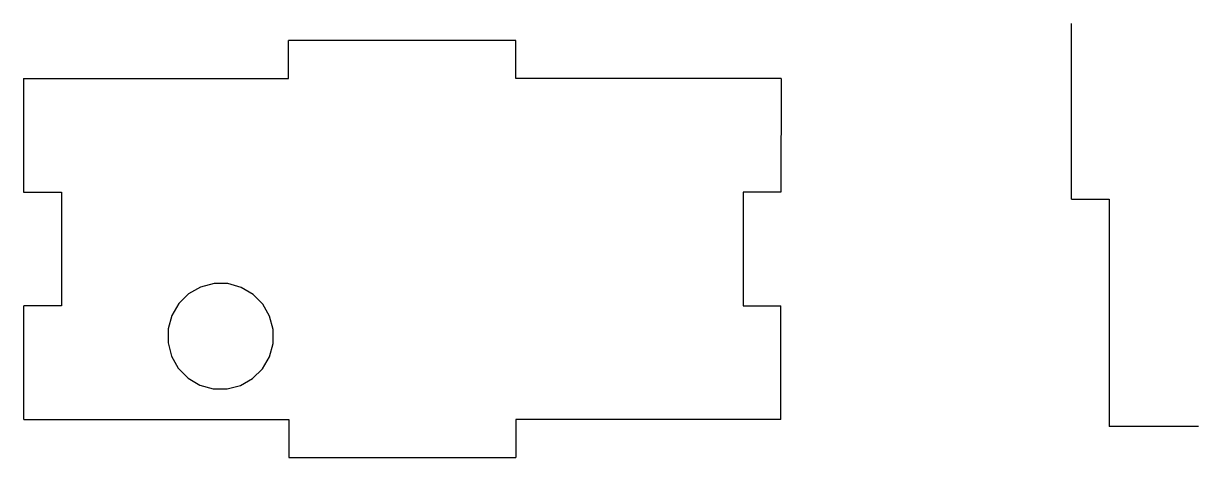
# Model space of a CAD drawing. Extents: x -77 to 107, y -4 to 64.
import ezdxf

# ---------------------------------------------------------------- set-up
doc = ezdxf.new("R2010")
doc.units = 0
doc.layers.get('0').update_dxf_attribs({"linetype": 'CONTINUOUS'})

msp = doc.modelspace()

# ---------------------------------------------------------------- linework, layer by layer
for p, q in [((86.86, 36.57), (86.88, 63.95)), ((-35.28, 55.4), (-35.28, 61.31)), ((0.18, 61.31), (-35.28, 61.31)), ((0.18, 55.4), (0.18, 61.31)), ((-76.65, 55.4), (-35.28, 55.4)), ((-76.65, 55.4), (-76.64, 37.66)), ((41.56, 55.4), (0.18, 55.4)), ((41.56, 55.4), (41.55, 37.66)), ((-76.64, 37.66), (-70.73, 37.66)), ((-70.73, 37.66), (-70.71, 19.93)), ((35.64, 37.66), (35.63, 19.93)), ((41.55, 37.66), (35.64, 37.66)), ((86.86, 36.57), (92.77, 36.57)), ((92.77, 36.57), (92.74, 1.11)), ((-49.01, 22.87), (-50.89, 21.8)), ((-46.92, 23.41), (-49.01, 22.87)), ((-44.77, 23.4), (-46.92, 23.41)), ((-42.68, 22.82), (-44.77, 23.4)), ((-40.82, 21.73), (-42.68, 22.82)), ((-52.43, 20.28), (-53.52, 18.42)), ((-50.89, 21.8), (-52.43, 20.28)), ((-39.3, 20.19), (-40.82, 21.73)), ((-38.24, 18.32), (-39.3, 20.19)), ((-76.61, 2.21), (-76.62, 19.93)), ((-70.71, 19.93), (-76.62, 19.93)), ((-53.52, 18.42), (-54.09, 16.34)), ((35.63, 19.93), (41.54, 19.93)), ((41.54, 2.21), (41.54, 19.93)), ((-37.69, 16.23), (-38.24, 18.32)), ((-54.09, 16.34), (-54.1, 14.18)), ((-37.7, 14.07), (-37.69, 16.23)), ((-54.1, 14.18), (-53.56, 12.09)), ((-38.28, 11.99), (-37.7, 14.07)), ((-53.56, 12.09), (-52.49, 10.21)), ((-39.37, 10.12), (-38.28, 11.99)), ((-52.49, 10.21), (-50.97, 8.68)), ((-40.9, 8.61), (-39.37, 10.12)), ((-50.97, 8.68), (-49.11, 7.58)), ((-49.11, 7.58), (-47.03, 7.01)), ((-44.87, 6.99), (-42.78, 7.54)), ((-42.78, 7.54), (-40.9, 8.61)), ((-47.03, 7.01), (-44.87, 6.99)), ((-76.61, 2.21), (-35.26, 2.21)), ((-35.26, 2.21), (-35.26, -3.7)), ((41.54, 2.21), (0.18, 2.21)), ((0.18, 2.21), (0.18, -3.7)), ((106.7, 1.11), (92.74, 1.11)), ((-35.26, -3.7), (0.18, -3.7))]:
    msp.add_line(p, q)

doc.saveas('drawing.dxf')
